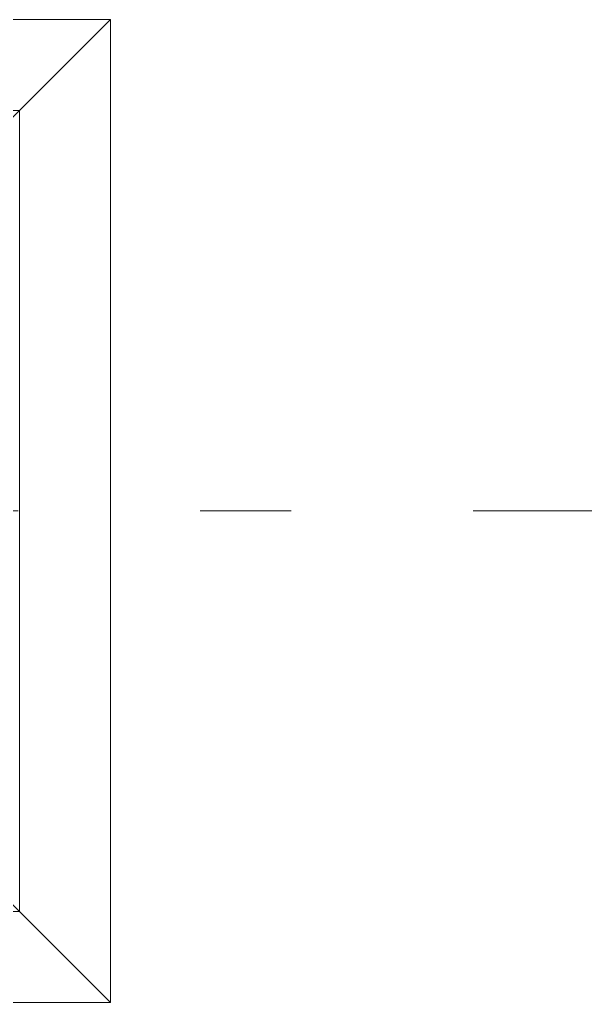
# Model space of a CAD drawing. Header units: millimetres. Extents: x -187347 to 135007, y -6415 to 292048.
# Drawn here: x -71490 to -70868, y 79515 to 80595 of the extents above; entities that cross this region are included whole.
import ezdxf

# ---------------------------------------------------------------- set-up
doc = ezdxf.new("R2010")
doc.units = ezdxf.units.MM
doc.header["$LTSCALE"] = 100
doc.linetypes.add('Z_LINE-CNTR', pattern=[17, 12, -2, 1, -2])
doc.layers.add('A-WALL', color=7, linetype='Continuous', lineweight=5)
doc.layers.add('S-GRID', color=7, linetype='Continuous', lineweight=5)

msp = doc.modelspace()

# ---------------------------------------------------------------- linework, layer by layer
at = {"layer": 'A-WALL'}
for p, q in [((-71989.9, 80595), (-71389.9, 80595)), ((-71389.9, 80595), (-71989.9, 80595)), ((-71489.9, 80495), (-71389.9, 80595)), ((-71389.9, 80595), (-71489.9, 80495)), ((-71389.9, 80345), (-71389.9, 80595)), ((-71389.9, 79515), (-71389.9, 80595)), ((-71489.9, 80495), (-72089.9, 80495)), ((-71489.9, 80495), (-71540.7, 80444.2)), ((-71489.9, 79615), (-71489.9, 80495)), ((-71389.9, 80345), (-71389.9, 79515)), ((-71540.7, 79665.8), (-71489.9, 79615)), ((-72089.9, 79615), (-71489.9, 79615)), ((-71389.9, 79515), (-71489.9, 79615)), ((-71489.9, 79615), (-71389.9, 79515)), ((-71989.9, 79515), (-71389.9, 79515)), ((-71639.9, 79515), (-71389.9, 79515))]:
    msp.add_line(p, q, dxfattribs=at)
at = {"layer": 'S-GRID', "color": 152, "linetype": 'Z_LINE-CNTR'}
msp.add_line((-89691.4, 80055), (-18064, 80055), dxfattribs=at)

doc.saveas('drawing.dxf')
